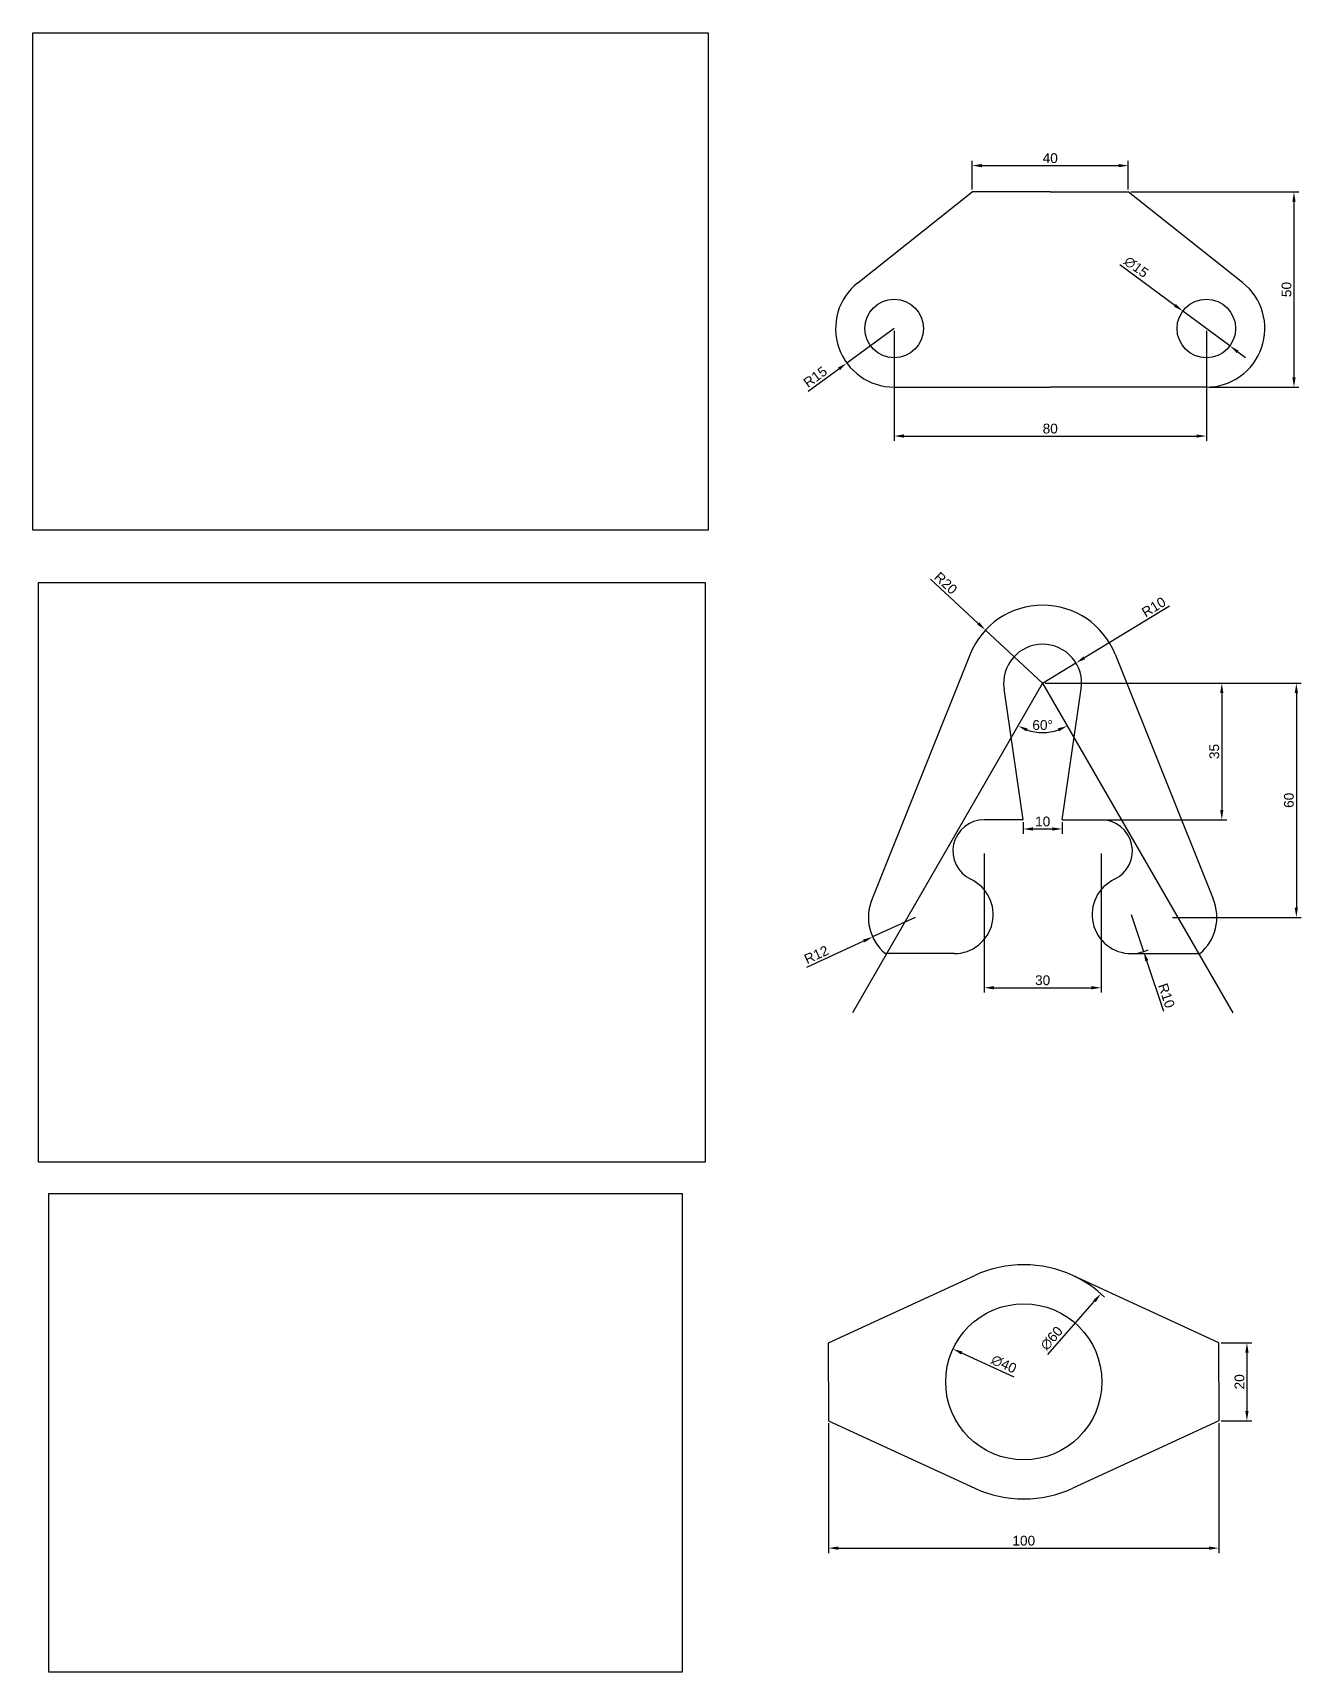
# Model space of a CAD drawing. Header units: millimetres. Extents: x 2424 to 5239, y 901 to 2022.
# Drawn here: x 2859.3 to 3184.3, y 1598.9 to 2019 of the extents above; entities that cross this region are included whole.
import ezdxf

# ---------------------------------------------------------------- set-up
doc = ezdxf.new("R2010")
doc.units = ezdxf.units.MM
doc.styles.get("Standard").update_dxf_attribs({"font": 'arial.ttf'})
doc.dimstyles.new('ISO-25', dxfattribs={"dimtxt": 2.5, "dimasz": 2.5, "dimexe": 1.25, "dimexo": 0.625, "dimtad": 1, "dimtxsty": 'Standard', "dimcen": 2.5, "dimadec": 0, "dimazin": 0, "dimtfac": 1, "dimtmove": 0, "dimatfit": 3, "dimfxl": 1, "dimarcsym": 0})
picture_1 = doc.add_image_def('image9.png', size_in_pixel=(277, 204))
picture_2 = doc.add_image_def('image10.png', size_in_pixel=(284, 247))
picture_3 = doc.add_image_def('image11.png', size_in_pixel=(287, 217))

# ---------------------------------------------------------------- blocks, each defined once
blk = doc.blocks.new('*D70')
at = {"color": 0, "lineweight": -2, "transparency": 16777216}
for p, q in [((3140.65, 1978.17), (3183.72, 1978.17)), ((3182.47, 1975.67), (3182.47, 1930.67)), ((3160.65, 1928.17), (3183.72, 1928.17))]:
    blk.add_line(p, q, dxfattribs=at)
at = {"color": 0, "transparency": 16777216}
for points in [[(3182.06, 1975.67), (3182.89, 1975.67), (3182.47, 1978.17)], [(3182.06, 1930.67), (3182.89, 1930.67), (3182.47, 1928.17)]]:
    blk.add_solid(points, dxfattribs=at)
at = {"layer": 'Defpoints', "color": 0, "transparency": 16777216}
for p in [(3140.02, 1978.17), (3160.02, 1928.17), (3182.47, 1928.17)]:
    blk.add_point(p, dxfattribs=at)
at = {"color": 0, "transparency": 16777216, "insert": (3180.57, 1953.17), "char_height": 2.5, "attachment_point": 5, "rotation": 90}
blk.add_mtext('50', dxfattribs=at)
blk = doc.blocks.new('*D71')
at = {"color": 0, "lineweight": -2, "transparency": 16777216}
for p, q in [((3080.02, 1942.55), (3080.02, 1914.37)), ((3160.02, 1942.55), (3160.02, 1914.37)), ((3082.52, 1915.62), (3157.52, 1915.62))]:
    blk.add_line(p, q, dxfattribs=at)
at = {"color": 0, "transparency": 16777216}
for points in [[(3082.52, 1916.04), (3082.52, 1915.21), (3080.02, 1915.62)], [(3157.52, 1916.04), (3157.52, 1915.21), (3160.02, 1915.62)]]:
    blk.add_solid(points, dxfattribs=at)
at = {"layer": 'Defpoints', "color": 0, "transparency": 16777216}
for p in [(3080.02, 1943.17), (3160.02, 1943.17), (3160.02, 1915.62)]:
    blk.add_point(p, dxfattribs=at)
at = {"color": 0, "transparency": 16777216, "insert": (3120.02, 1917.53), "char_height": 2.5, "attachment_point": 5}
blk.add_mtext('80', dxfattribs=at)
blk = doc.blocks.new('*D72')
at = {"color": 0, "lineweight": -2, "transparency": 16777216}
for p, q in [((3100.02, 1978.8), (3100.02, 1986.17)), ((3102.52, 1984.92), (3137.52, 1984.92)), ((3140.02, 1978.8), (3140.02, 1986.17))]:
    blk.add_line(p, q, dxfattribs=at)
at = {"color": 0, "transparency": 16777216}
for points in [[(3102.52, 1985.34), (3102.52, 1984.5), (3100.02, 1984.92)], [(3137.52, 1985.34), (3137.52, 1984.5), (3140.02, 1984.92)]]:
    blk.add_solid(points, dxfattribs=at)
at = {"layer": 'Defpoints', "color": 0, "transparency": 16777216}
for p in [(3140.02, 1984.92), (3100.02, 1978.17), (3140.02, 1978.17)]:
    blk.add_point(p, dxfattribs=at)
at = {"color": 0, "transparency": 16777216, "insert": (3120.02, 1986.82), "char_height": 2.5, "attachment_point": 5}
blk.add_mtext('40', dxfattribs=at)
blk = doc.blocks.new('*D73')
at = {"color": 0, "lineweight": -2, "transparency": 16777216}
for p, q in [((3080.02, 1943.17), (3067.9, 1934.33)), ((3058.01, 1927.11), (3065.88, 1932.86))]:
    blk.add_line(p, q, dxfattribs=at)
at = {"color": 0, "transparency": 16777216}
blk.add_solid([(3065.64, 1933.19), (3066.13, 1932.52), (3067.9, 1934.33)], dxfattribs=at)
at = {"layer": 'Defpoints', "color": 0, "transparency": 16777216}
for p in [(3080.02, 1943.17), (3067.9, 1934.33)]:
    blk.add_point(p, dxfattribs=at)
at = {"color": 0, "transparency": 16777216, "insert": (3059.82, 1930.78), "char_height": 2.5, "attachment_point": 5, "rotation": 36.1115}
blk.add_mtext('R15', dxfattribs=at)
blk = doc.blocks.new('*D74')
at = {"color": 0, "lineweight": -2, "transparency": 16777216}
for p, q in [((3137.84, 1959.59), (3151.98, 1949.12)), ((3166.05, 1938.71), (3153.99, 1947.63)), ((3168.06, 1937.22), (3170.07, 1935.73))]:
    blk.add_line(p, q, dxfattribs=at)
at = {"color": 0, "transparency": 16777216}
for points in [[(3152.23, 1949.46), (3151.74, 1948.79), (3153.99, 1947.63)], [(3168.3, 1937.55), (3167.81, 1936.88), (3166.05, 1938.71)]]:
    blk.add_solid(points, dxfattribs=at)
at = {"layer": 'Defpoints', "color": 0, "transparency": 16777216}
for p in [(3153.99, 1947.63), (3166.05, 1938.71)]:
    blk.add_point(p, dxfattribs=at)
at = {"color": 0, "transparency": 16777216, "insert": (3142.06, 1958.93), "char_height": 2.5, "attachment_point": 5, "rotation": 323.4779}
blk.add_mtext('∅15', dxfattribs=at)
blk = doc.blocks.new('*D75')
at = {"color": 0, "lineweight": -2, "transparency": 16777216}
blk.add_line((3110.74, 1674.45), (3097.36, 1680.65), dxfattribs=at)
at = {"color": 0, "transparency": 16777216}
blk.add_solid([(3097.54, 1681.03), (3097.19, 1680.28), (3095.1, 1681.71)], dxfattribs=at)
at = {"layer": 'Defpoints', "color": 0, "transparency": 16777216}
for p in [(3095.1, 1681.71), (3131.38, 1664.86)]:
    blk.add_point(p, dxfattribs=at)
at = {"color": 0, "transparency": 16777216, "insert": (3108.15, 1677.82), "char_height": 2.5, "attachment_point": 5, "rotation": 335.0964}
blk.add_mtext('∅40', dxfattribs=at)
blk = doc.blocks.new('*D76')
at = {"color": 0, "lineweight": -2, "transparency": 16777216}
blk.add_line((3119.39, 1680.3), (3131.37, 1693.96), dxfattribs=at)
blk.add_arc((3113.24, 1673.29), 30, 46.3653, 64.0764, dxfattribs=at)
at = {"color": 0, "transparency": 16777216}
blk.add_solid([(3131.05, 1694.24), (3131.68, 1693.69), (3133.01, 1695.84)], dxfattribs=at)
at = {"layer": 'Defpoints', "color": 0, "transparency": 16777216}
for p in [(3133.01, 1695.84), (3093.46, 1650.73)]:
    blk.add_point(p, dxfattribs=at)
at = {"color": 0, "transparency": 16777216, "insert": (3120.39, 1684.44), "char_height": 2.5, "attachment_point": 5, "rotation": 48.7526}
blk.add_mtext('∅60', dxfattribs=at)
blk = doc.blocks.new('*D77')
at = {"color": 0, "lineweight": -2, "transparency": 16777216}
for p, q in [((3163.86, 1683.29), (3171.67, 1683.29)), ((3170.42, 1680.79), (3170.42, 1665.79)), ((3163.86, 1663.29), (3171.67, 1663.29))]:
    blk.add_line(p, q, dxfattribs=at)
at = {"color": 0, "transparency": 16777216}
for points in [[(3170.01, 1680.79), (3170.84, 1680.79), (3170.42, 1683.29)], [(3170.01, 1665.79), (3170.84, 1665.79), (3170.42, 1663.29)]]:
    blk.add_solid(points, dxfattribs=at)
at = {"layer": 'Defpoints', "color": 0, "transparency": 16777216}
for p in [(3163.24, 1683.29), (3163.24, 1663.29), (3170.42, 1663.29)]:
    blk.add_point(p, dxfattribs=at)
at = {"color": 0, "transparency": 16777216, "insert": (3168.52, 1673.29), "char_height": 2.5, "attachment_point": 5, "rotation": 90}
blk.add_mtext('20', dxfattribs=at)
blk = doc.blocks.new('*D78')
at = {"color": 0, "lineweight": -2, "transparency": 16777216}
for p, q in [((3063.24, 1662.66), (3063.24, 1629.42)), ((3163.24, 1662.66), (3163.24, 1629.42)), ((3065.74, 1630.67), (3160.74, 1630.67))]:
    blk.add_line(p, q, dxfattribs=at)
at = {"color": 0, "transparency": 16777216}
for points in [[(3065.74, 1631.09), (3065.74, 1630.25), (3063.24, 1630.67)], [(3160.74, 1631.09), (3160.74, 1630.25), (3163.24, 1630.67)]]:
    blk.add_solid(points, dxfattribs=at)
at = {"layer": 'Defpoints', "color": 0, "transparency": 16777216}
for p in [(3063.24, 1663.29), (3163.24, 1663.29), (3163.24, 1630.67)]:
    blk.add_point(p, dxfattribs=at)
at = {"color": 0, "transparency": 16777216, "insert": (3113.24, 1632.57), "char_height": 2.5, "attachment_point": 5}
blk.add_mtext('100', dxfattribs=at)
blk = doc.blocks.new('*D84')
at = {"color": 0, "lineweight": -2, "transparency": 16777216}
blk.add_arc((3118.08, 1852.29), 12.63, 251.3607, 288.6393, dxfattribs=at)
at = {"color": 0, "transparency": 16777216}
for points in [[(3113.87, 1839.94), (3114.21, 1840.7), (3111.76, 1841.35)], [(3121.94, 1840.7), (3122.28, 1839.94), (3124.39, 1841.35)]]:
    blk.add_solid(points, dxfattribs=at)
at = {"layer": 'Defpoints', "color": 0, "transparency": 16777216}
for p in [(3118.08, 1852.29), (3118.08, 1852.29), (3115.88, 1839.85), (3069.33, 1767.85), (3166.83, 1767.85)]:
    blk.add_point(p, dxfattribs=at)
at = {"color": 0, "transparency": 16777216, "insert": (3118.08, 1841.56), "char_height": 2.5, "attachment_point": 5}
blk.add_mtext('60°', dxfattribs=at)
blk = doc.blocks.new('*D85')
at = {"color": 0, "lineweight": -2, "transparency": 16777216}
for p, q in [((3118.7, 1852.29), (3165.23, 1852.29)), ((3163.98, 1849.79), (3163.98, 1819.79)), ((3123.7, 1817.29), (3165.23, 1817.29))]:
    blk.add_line(p, q, dxfattribs=at)
at = {"color": 0, "transparency": 16777216}
for points in [[(3163.56, 1849.79), (3164.39, 1849.79), (3163.98, 1852.29)], [(3163.56, 1819.79), (3164.39, 1819.79), (3163.98, 1817.29)]]:
    blk.add_solid(points, dxfattribs=at)
at = {"layer": 'Defpoints', "color": 0, "transparency": 16777216}
for p in [(3118.08, 1852.29), (3123.08, 1817.29), (3163.98, 1817.29)]:
    blk.add_point(p, dxfattribs=at)
at = {"color": 0, "transparency": 16777216, "insert": (3162.07, 1834.79), "char_height": 2.5, "attachment_point": 5, "rotation": 90}
blk.add_mtext('35', dxfattribs=at)
blk = doc.blocks.new('*D86')
at = {"color": 0, "lineweight": -2, "transparency": 16777216}
for p, q in [((3118.7, 1852.29), (3184.33, 1852.29)), ((3183.08, 1849.79), (3183.08, 1794.79)), ((3151.35, 1792.29), (3184.33, 1792.29))]:
    blk.add_line(p, q, dxfattribs=at)
at = {"color": 0, "transparency": 16777216}
for points in [[(3182.66, 1849.79), (3183.5, 1849.79), (3183.08, 1852.29)], [(3182.66, 1794.79), (3183.5, 1794.79), (3183.08, 1792.29)]]:
    blk.add_solid(points, dxfattribs=at)
at = {"layer": 'Defpoints', "color": 0, "transparency": 16777216}
for p in [(3118.08, 1852.29), (3150.73, 1792.29), (3183.08, 1792.29)]:
    blk.add_point(p, dxfattribs=at)
at = {"color": 0, "transparency": 16777216, "insert": (3181.18, 1822.29), "char_height": 2.5, "attachment_point": 5, "rotation": 90}
blk.add_mtext('60', dxfattribs=at)
blk = doc.blocks.new('*D87')
at = {"color": 0, "lineweight": -2, "transparency": 16777216}
for p, q in [((3113.08, 1816.66), (3113.08, 1813.7)), ((3115.58, 1814.95), (3120.58, 1814.95)), ((3123.08, 1816.66), (3123.08, 1813.7))]:
    blk.add_line(p, q, dxfattribs=at)
at = {"color": 0, "transparency": 16777216}
for points in [[(3115.58, 1815.36), (3115.58, 1814.53), (3113.08, 1814.95)], [(3120.58, 1815.36), (3120.58, 1814.53), (3123.08, 1814.95)]]:
    blk.add_solid(points, dxfattribs=at)
at = {"layer": 'Defpoints', "color": 0, "transparency": 16777216}
for p in [(3113.08, 1817.29), (3123.08, 1817.29), (3123.08, 1814.95)]:
    blk.add_point(p, dxfattribs=at)
at = {"color": 0, "transparency": 16777216, "insert": (3118.08, 1816.85), "char_height": 2.5, "attachment_point": 5}
blk.add_mtext('10', dxfattribs=at)
blk = doc.blocks.new('*D88')
at = {"color": 0, "lineweight": -2, "transparency": 16777216}
for p, q in [((3140.75, 1793.01), (3143.96, 1783.53)), ((3149.15, 1768.21), (3144.76, 1781.17))]:
    blk.add_line(p, q, dxfattribs=at)
blk.add_arc((3140.75, 1793.01), 10, 273.581, 295.8681, dxfattribs=at)
at = {"color": 0, "transparency": 16777216}
blk.add_solid([(3145.16, 1781.3), (3144.37, 1781.03), (3143.96, 1783.53)], dxfattribs=at)
at = {"layer": 'Defpoints', "color": 0, "transparency": 16777216}
for p in [(3140.75, 1793.01), (3143.96, 1783.53)]:
    blk.add_point(p, dxfattribs=at)
at = {"color": 0, "transparency": 16777216, "insert": (3149.8, 1772.24), "char_height": 2.5, "attachment_point": 5, "rotation": 288.7062}
blk.add_mtext('R10', dxfattribs=at)
blk = doc.blocks.new('*D89')
at = {"color": 0, "lineweight": -2, "transparency": 16777216}
for p, q in [((3150.61, 1872.06), (3128.76, 1858.78)), ((3118.08, 1852.29), (3126.62, 1857.48))]:
    blk.add_line(p, q, dxfattribs=at)
at = {"color": 0, "transparency": 16777216}
blk.add_solid([(3128.54, 1859.14), (3128.97, 1858.42), (3126.62, 1857.48)], dxfattribs=at)
at = {"layer": 'Defpoints', "color": 0, "transparency": 16777216}
for p in [(3126.62, 1857.48), (3118.08, 1852.29)]:
    blk.add_point(p, dxfattribs=at)
at = {"color": 0, "transparency": 16777216, "insert": (3146.54, 1871.81), "char_height": 2.5, "attachment_point": 5, "rotation": 31.2948}
blk.add_mtext('R10', dxfattribs=at)
blk = doc.blocks.new('*D90')
at = {"color": 0, "lineweight": -2, "transparency": 16777216}
for p, q in [((3089.33, 1878.99), (3101.59, 1867.6)), ((3118.08, 1852.29), (3103.42, 1865.9))]:
    blk.add_line(p, q, dxfattribs=at)
at = {"color": 0, "transparency": 16777216}
blk.add_solid([(3101.88, 1867.91), (3101.31, 1867.3), (3103.42, 1865.9)], dxfattribs=at)
at = {"layer": 'Defpoints', "color": 0, "transparency": 16777216}
for p in [(3103.42, 1865.9), (3118.08, 1852.29)]:
    blk.add_point(p, dxfattribs=at)
at = {"color": 0, "transparency": 16777216, "insert": (3093.26, 1877.93), "char_height": 2.5, "attachment_point": 5, "rotation": 317.1088}
blk.add_mtext('R20', dxfattribs=at)
blk = doc.blocks.new('*D91')
at = {"color": 0, "lineweight": -2, "transparency": 16777216}
for p, q in [((3085.42, 1792.29), (3074.52, 1787.28)), ((3057.62, 1779.53), (3072.24, 1786.24))]:
    blk.add_line(p, q, dxfattribs=at)
at = {"color": 0, "transparency": 16777216}
blk.add_solid([(3072.07, 1786.62), (3072.42, 1785.86), (3074.52, 1787.28)], dxfattribs=at)
at = {"layer": 'Defpoints', "color": 0, "transparency": 16777216}
for p in [(3085.42, 1792.29), (3074.52, 1787.28)]:
    blk.add_point(p, dxfattribs=at)
at = {"color": 0, "transparency": 16777216, "insert": (3060.11, 1782.74), "char_height": 2.5, "attachment_point": 5, "rotation": 24.6399}
blk.add_mtext('R12', dxfattribs=at)
blk = doc.blocks.new('*D92')
at = {"color": 0, "lineweight": -2, "transparency": 16777216}
for p, q in [((3103.08, 1808.66), (3103.08, 1773.01)), ((3133.08, 1808.66), (3133.08, 1773.01)), ((3105.58, 1774.26), (3130.58, 1774.26))]:
    blk.add_line(p, q, dxfattribs=at)
at = {"color": 0, "transparency": 16777216}
for points in [[(3105.58, 1774.68), (3105.58, 1773.85), (3103.08, 1774.26)], [(3130.58, 1774.68), (3130.58, 1773.85), (3133.08, 1774.26)]]:
    blk.add_solid(points, dxfattribs=at)
at = {"layer": 'Defpoints', "color": 0, "transparency": 16777216}
for p in [(3103.08, 1809.29), (3133.08, 1809.29), (3133.08, 1774.26)]:
    blk.add_point(p, dxfattribs=at)
at = {"color": 0, "transparency": 16777216, "insert": (3118.08, 1776.17), "char_height": 2.5, "attachment_point": 5}
blk.add_mtext('30', dxfattribs=at)

msp = doc.modelspace()

# ---------------------------------------------------------------- linework, layer by layer
at = {"color": 7}
for p, q in [((3070.701, 1954.924), (3100.02, 1978.17)), ((3120.02, 1978.17), (3100.02, 1978.17)), ((3120.02, 1978.17), (3140.02, 1978.17)), ((3169.339, 1954.924), (3140.02, 1978.17)), ((3080.02, 1928.17), (3120.02, 1928.17)), ((3160.02, 1928.17), (3120.02, 1928.17)), ((3099.51, 1859.723), (3074.394, 1797.013)), ((3136.643, 1859.723), (3161.759, 1797.013)), ((3113.076, 1817.287), (3108.181, 1850.843)), ((3123.076, 1817.287), (3127.972, 1850.843)), ((3113.076, 1817.287), (3103.076, 1817.287)), ((3123.076, 1817.287), (3133.076, 1817.287)), ((3095.398, 1783.006), (3077.816, 1783.006)), ((3140.755, 1783.006), (3158.337, 1783.006)), ((3063.236, 1683.285), (3100.685, 1700.534)), ((3163.236, 1683.285), (3125.786, 1700.534)), ((3063.236, 1673.285), (3063.236, 1683.285)), ((3163.236, 1673.285), (3163.236, 1683.285)), ((3063.236, 1673.285), (3063.236, 1663.285)), ((3163.236, 1673.285), (3163.236, 1663.285)), ((3063.236, 1663.285), (3100.685, 1646.036)), ((3163.236, 1663.285), (3125.786, 1646.036))]:
    msp.add_line(p, q, dxfattribs=at)
at = {"color": 242, "true_color": 0xcd2027}
for q in [(3069.328, 1767.851), (3166.825, 1767.851)]:
    msp.add_line((3118.076, 1852.287), q, dxfattribs=at)
at = {"color": 7}
for centre, radius in [((3080.02, 1943.17), 7.5), ((3160.02, 1943.17), 7.5), ((3113.236, 1673.285), 20)]:
    msp.add_circle(centre, radius, dxfattribs=at)
for centre, radius, start, end in [((3080.02, 1943.17), 15, 128.40967, 270), ((3160.02, 1943.17), 15, 270, 51.59033), ((3118.076, 1852.287), 20, 90, 158.1731), ((3118.076, 1852.287), 20, 21.8269, 90), ((3118.076, 1852.287), 10, 90, 188.29984), ((3118.076, 1852.287), 10, 351.70016, 90), ((3103.076, 1809.287), 8, 90, 244.74947), ((3133.076, 1809.287), 8, 295.25053, 90), ((3095.398, 1793.006), 10, 270, 64.74947), ((3140.755, 1793.006), 10, 115.25053, 270), ((3085.424, 1792.287), 12, 156.80687, 230.65508), ((3150.729, 1792.287), 12, 309.34492, 23.19313), ((3113.236, 1673.285), 30, 65.27004, 114.72996), ((3113.236, 1673.285), 30, 245.27004, 294.72996)]:
    msp.add_arc(centre, radius, start, end, dxfattribs=at)

# ---------------------------------------------------------------- dimensions: what is measured, and where the dimension line sits
at = {"color": 114, "true_color": 0x139b48}
for base, p1, p2, picture, middle in [((3140.02, 1984.922), (3100.02, 1978.17), (3140.02, 1978.17), '*D72', (3120.02, 1986.823)), ((3160.02, 1915.624), (3080.02, 1943.17), (3160.02, 1943.17), '*D71', (3120.02, 1917.526)), ((3123.076, 1814.945), (3113.076, 1817.287), (3123.076, 1817.287), '*D87', (3118.076, 1816.847)), ((3133.076, 1774.265), (3103.076, 1809.287), (3133.076, 1809.287), '*D92', (3118.076, 1776.167)), ((3163.236, 1630.669), (3063.236, 1663.285), (3163.236, 1663.285), '*D78', (3113.236, 1632.571))]:
    dim = msp.add_linear_dim(base=base, p1=p1, p2=p2, dimstyle='ISO-25', dxfattribs=at)
    dim.commit()
    dim.dimension.update_dxf_attribs({"geometry": picture, "text_midpoint": middle})
for base, p1, p2, picture, middle in [((3182.473, 1928.17), (3140.02, 1978.17), (3160.02, 1928.17), '*D70', (3180.572, 1953.17)), ((3163.977, 1817.287), (3118.076, 1852.287), (3123.076, 1817.287), '*D85', (3162.075, 1834.787)), ((3183.079, 1792.287), (3118.076, 1852.287), (3150.729, 1792.287), '*D86', (3181.178, 1822.287)), ((3170.425, 1663.285), (3163.236, 1683.285), (3163.236, 1663.285), '*D77', (3168.523, 1673.285))]:
    dim = msp.add_linear_dim(base=base, p1=p1, p2=p2, angle=90, dimstyle='ISO-25', dxfattribs=at)
    dim.commit()
    dim.dimension.update_dxf_attribs({"geometry": picture, "text_midpoint": middle})
for p1, p2, picture, middle in [((3166.047, 1938.707), (3153.993, 1947.634), '*D74', (3140.883, 1957.342)), ((3093.456, 1650.729), (3133.015, 1695.841), '*D76', (3121.873, 1683.135)), ((3131.376, 1664.863), (3095.095, 1681.707), '*D75', (3107.316, 1676.033))]:
    dim = msp.add_diameter_dim_2p(p1=p1, p2=p2, dimstyle='ISO-25', dxfattribs=at)
    dim.commit()
    dim.dimension.update_dxf_attribs({"geometry": picture, "text_midpoint": middle, "dimtype": 163})
dim = msp.add_radius_dim(center=(3080.02, 1943.17), mpoint=(3067.902, 1934.33), dimstyle='ISO-25', dxfattribs=at)
dim.commit()
dim.dimension.update_dxf_attribs({"geometry": '*D73', "text_midpoint": (3059.817, 1930.785)})
for center, mpoint, picture, middle in [((3118.076, 1852.287), (3103.423, 1865.899), '*D90', (3091.97, 1876.538)), ((3118.076, 1852.287), (3126.621, 1857.481), '*D89', (3147.524, 1870.187)), ((3085.424, 1792.287), (3074.517, 1787.284), '*D91', (3060.892, 1781.034)), ((3140.755, 1793.006), (3143.962, 1783.535), '*D88', (3147.994, 1771.626))]:
    dim = msp.add_radius_dim(center=center, mpoint=mpoint, dimstyle='ISO-25', dxfattribs=at)
    dim.commit()
    dim.dimension.update_dxf_attribs({"geometry": picture, "text_midpoint": middle, "dimtype": 164})
dim = msp.add_angular_dim_2l(base=(3115.883, 1839.849), line1=((3118.076, 1852.287), (3166.825, 1767.851)), line2=((3118.076, 1852.287), (3069.328, 1767.851)), dimstyle='ISO-25', dxfattribs=at)
dim.commit()
dim.dimension.update_dxf_attribs({"geometry": '*D84', "text_midpoint": (3118.076, 1841.559)})

# ---------------------------------------------------------------- pictures from other files: only their frames are drawn
at = {"color": 7, "true_color": 0xffffff}
image = msp.add_image(picture_1, insert=(2859.314, 1891.503), size_in_units=(173.056, 127.45), dxfattribs=at)
image.dxf.flags = 7
at = {"color": 7}
image = msp.add_image(picture_2, insert=(2860.818, 1729.574), size_in_units=(170.759, 148.513), dxfattribs=at)
image.dxf.flags = 7
image = msp.add_image(picture_3, insert=(2863.463, 1598.879), size_in_units=(162.212, 122.648), dxfattribs=at)
image.dxf.flags = 7

doc.saveas('drawing.dxf')
